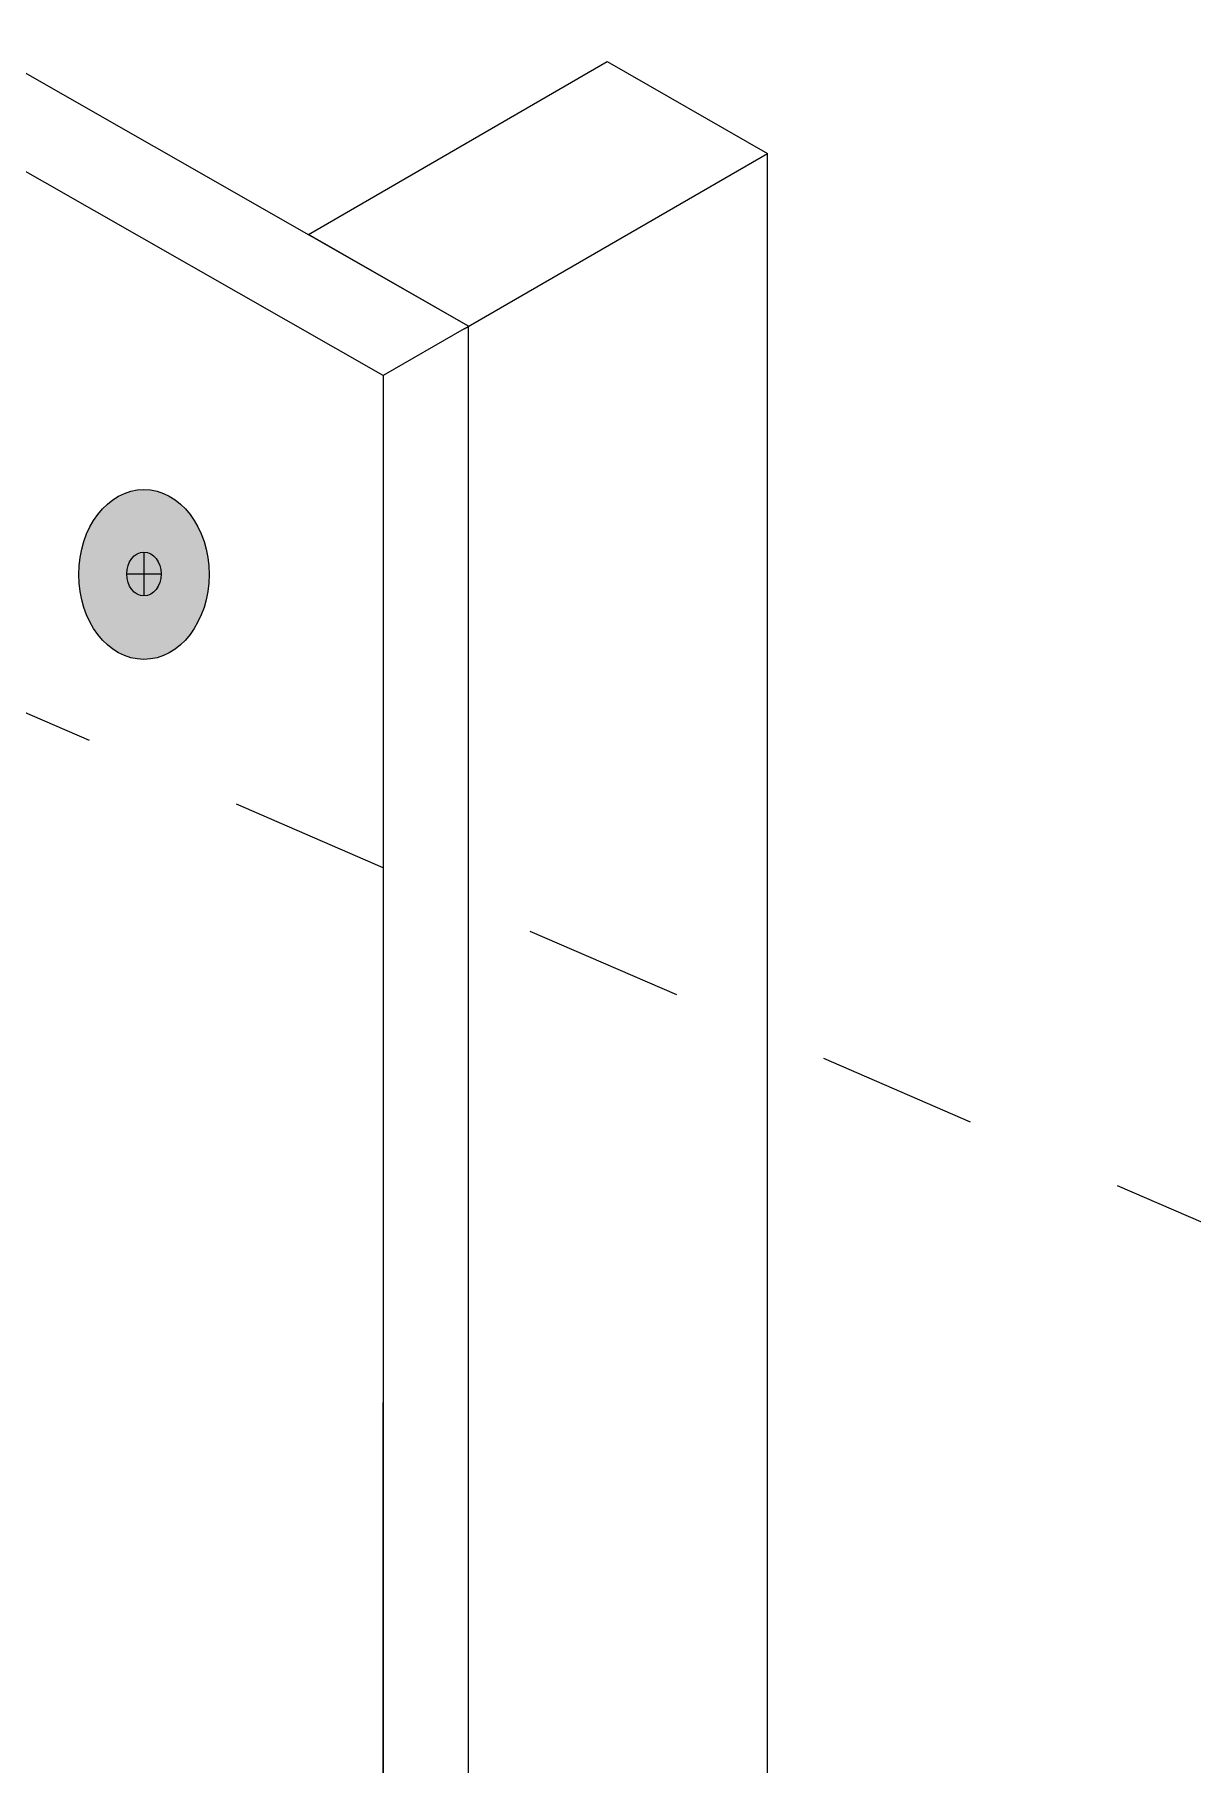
# Model space of a CAD drawing. Header units: inches. Extents: x -26 to 76, y -15 to 22.
# Drawn here: x 13.922 to 14.827, y 8.583 to 9.935 of the extents above; entities that cross this region are included whole.
import ezdxf

# ---------------------------------------------------------------- set-up
doc = ezdxf.new("R2010")
doc.units = ezdxf.units.IN
doc.header["$MEASUREMENT"] = 0
doc.linetypes.add('AI-Linetype-6', pattern=[0.250075, 0.125038, -0.125038])
doc.layers.add('G-ANNO-TTLB', color=7, linetype='Continuous', lineweight=0)
doc.layers.add('TYVEK', color=7, linetype='Continuous', lineweight=0)

# ---------------------------------------------------------------- blocks, each defined once
blk = doc.blocks.new('Block_16')
at = {"layer": 'TYVEK', "true_color": 0x003b71, "transparency": 33554687}
h = blk.add_hatch(color=156, dxfattribs=at)
h.dxf.hatch_style = 2
edge = h.paths.add_edge_path()
edge.add_ellipse((14.0078, 9.5134), major_axis=(0, 0.0664), ratio=0.766948, start_angle=0, end_angle=360)
at = {"layer": 'TYVEK', "color": 252, "lineweight": 25, "true_color": 0x848484}
for p, q in [((14.0078, 9.5309), (14.0078, 9.4967)), ((13.9942, 9.5138), (14.0213, 9.5138))]:
    blk.add_line(p, q, dxfattribs=at)
at = {"layer": 'TYVEK', "color": 18, "lineweight": 25, "true_color": 0x000000}
blk.add_ellipse((14.0078, 9.5134), major_axis=(0, 0.0664), ratio=0.766948, dxfattribs=at)
at = {"layer": 'TYVEK', "color": 252, "lineweight": 25, "true_color": 0x848484}
blk.add_ellipse((14.0078, 9.5138), major_axis=(0, 0.0171), ratio=0.788846, dxfattribs=at)
blk = doc.blocks.new('Block_15')
at = {"layer": 'TYVEK'}
blk.add_blockref('Block_16', (0, 0), dxfattribs=at)

msp = doc.modelspace()

# ---------------------------------------------------------------- hatches: boundary and pattern name
at = {"layer": 'G-ANNO-TTLB', "true_color": 0xff00ff, "transparency": 33554687}
h = msp.add_hatch(color=6, dxfattribs=at)
edge = h.paths.add_edge_path()
edge.add_spline(control_points=[(20.0342, -15.1346), (20.0342, -15.1346), (-20.6658, -15.1346), (-20.6658, -15.1346), (-20.6658, -15.1346), (-20.6658, 19.0008), (-20.6658, 19.0008), (-20.6658, 19.0008), (20.0342, 19.0008), (20.0342, 19.0008), (20.0342, 19.0008), (20.0342, -15.1346), (20.0342, -15.1346)], knot_values=[0, 0, 0, 0, 1, 1, 1, 2, 2, 2, 3, 3, 3, 4, 4, 4, 4], degree=3, periodic=0)
edge = h.paths.add_edge_path()
edge.add_spline(control_points=[(-20.5408, 18.8757), (-20.5408, 18.8757), (-20.5408, -15.0095), (-20.5408, -15.0095), (-20.5408, -15.0095), (19.9092, -15.0095), (19.9092, -15.0095), (19.9092, -15.0095), (19.9092, 18.8757), (19.9092, 18.8757), (19.9092, 18.8757), (-20.5408, 18.8757), (-20.5408, 18.8757)], knot_values=[0, 0, 0, 0, 1, 1, 1, 2, 2, 2, 3, 3, 3, 4, 4, 4, 4], degree=3, periodic=0)
edge.add_line((-20.5408, 18.8757), (-20.5408, 18.8757))

# ---------------------------------------------------------------- linework, layer by layer
at = {"layer": 'G-ANNO-TTLB'}
for points in [[(20.0342, -15.1346), (20.0342, -15.1346), (-20.6658, -15.1346), (-20.6658, -15.1346), (-20.6658, -15.1346), (-20.6658, 19.0008), (-20.6658, 19.0008), (-20.6658, 19.0008), (20.0342, 19.0008), (20.0342, 19.0008), (20.0342, 19.0008), (20.0342, -15.1346), (20.0342, -15.1346)], [(-20.5408, 18.8757), (-20.5408, 18.8757), (-20.5408, -15.0095), (-20.5408, -15.0095), (-20.5408, -15.0095), (19.9092, -15.0095), (19.9092, -15.0095), (19.9092, -15.0095), (19.9092, 18.8757), (19.9092, 18.8757), (19.9092, 18.8757), (-20.5408, 18.8757), (-20.5408, 18.8757)]]:
    msp.add_open_spline(points, degree=3, knots=[0, 0, 0, 0, 1, 1, 1, 2, 2, 2, 3, 3, 3, 4, 4, 4, 4], dxfattribs=at)
at = {"layer": 'TYVEK', "color": 2, "lineweight": 25, "true_color": 0xffff00}
for p, q in [((14.2615, 9.7075), (10.5272, 11.8399)), ((14.258, 9.7055), (14.1947, 9.6689)), ((14.2615, 3.8118), (14.2615, 9.7075))]:
    msp.add_line(p, q, dxfattribs=at)
at = {"layer": 'TYVEK', "color": 18, "lineweight": 25, "true_color": 0x000000}
for p, q in [((14.1947, 9.6689), (10.4604, 11.8012)), ((14.1947, 9.6689), (14.1947, 3.7732)), ((14.1947, 3.7732), (14.1947, 8.8662))]:
    msp.add_line(p, q, dxfattribs=at)
at = {"layer": 'TYVEK', "color": 33, "lineweight": 25, "true_color": 0xcc9966}
for p in [(14.258, 9.7055), (14.4949, 3.9469)]:
    msp.add_line(p, (14.4949, 9.8426), dxfattribs=at)
at = {"layer": 'TYVEK', "color": 18, "linetype": 'AI-Linetype-6', "lineweight": 25, "true_color": 0x000000}
msp.add_line((13.1619, 9.7317), (15.6995, 8.6323), dxfattribs=at)
at = {"layer": 'TYVEK', "color": 33, "lineweight": 25, "true_color": 0xcc9966}
msp.add_lwpolyline([(14.2615, 9.7075), (14.1365, 9.7792), (14.3698, 9.9143), (14.4949, 9.8426)], dxfattribs=at)

# ---------------------------------------------------------------- block references
at = {"layer": 'TYVEK'}
msp.add_blockref('Block_15', (0, 0), dxfattribs=at)

doc.saveas('drawing.dxf')
